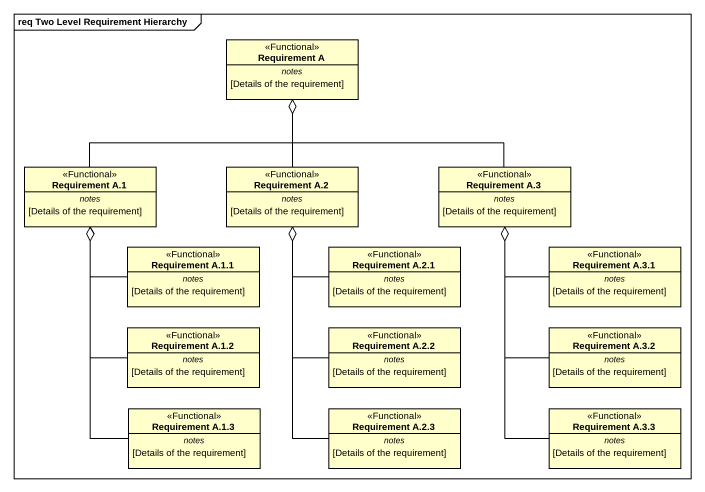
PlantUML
@startuml
mainframe req Two Level Requirement Hierarchy
hide circle
hide empty members
class "Requirement A" as Requirement_A <<Functional>> {
  -- notes --
  [Details of the requirement]
}
class "Requirement A.1" as Requirement_A_1 <<Functional>> {
  -- notes --
  [Details of the requirement]
}
class "Requirement A.2" as Requirement_A_2 <<Functional>> {
  -- notes --
  [Details of the requirement]
}
class "Requirement A.3" as Requirement_A_3 <<Functional>> {
  -- notes --
  [Details of the requirement]
}
class "Requirement A.1.1" as Requirement_A_1_1 <<Functional>> {
  -- notes --
  [Details of the requirement]
}
class "Requirement A.2.1" as Requirement_A_2_1 <<Functional>> {
  -- notes --
  [Details of the requirement]
}
class "Requirement A.3.1" as Requirement_A_3_1 <<Functional>> {
  -- notes --
  [Details of the requirement]
}
class "Requirement A.1.2" as Requirement_A_1_2 <<Functional>> {
  -- notes --
  [Details of the requirement]
}
class "Requirement A.2.2" as Requirement_A_2_2 <<Functional>> {
  -- notes --
  [Details of the requirement]
}
class "Requirement A.3.2" as Requirement_A_3_2 <<Functional>> {
  -- notes --
  [Details of the requirement]
}
class "Requirement A.1.3" as Requirement_A_1_3 <<Functional>> {
  -- notes --
  [Details of the requirement]
}
class "Requirement A.2.3" as Requirement_A_2_3 <<Functional>> {
  -- notes --
  [Details of the requirement]
}
class "Requirement A.3.3" as Requirement_A_3_3 <<Functional>> {
  -- notes --
  [Details of the requirement]
}
Requirement_A_1 -up-o Requirement_A
Requirement_A_2 -up-o Requirement_A
Requirement_A_3 -left-o Requirement_A
Requirement_A_1_1 -up-o Requirement_A_1
Requirement_A_2_1 -up-o Requirement_A_2
Requirement_A_3_1 -up-o Requirement_A_3
Requirement_A_1_2 -up-o Requirement_A_1
Requirement_A_2_2 -up-o Requirement_A_2
Requirement_A_3_2 -up-o Requirement_A_3
Requirement_A_1_3 -up-o Requirement_A_1
Requirement_A_2_3 -up-o Requirement_A_2
Requirement_A_3_3 -up-o Requirement_A_3
@enduml
